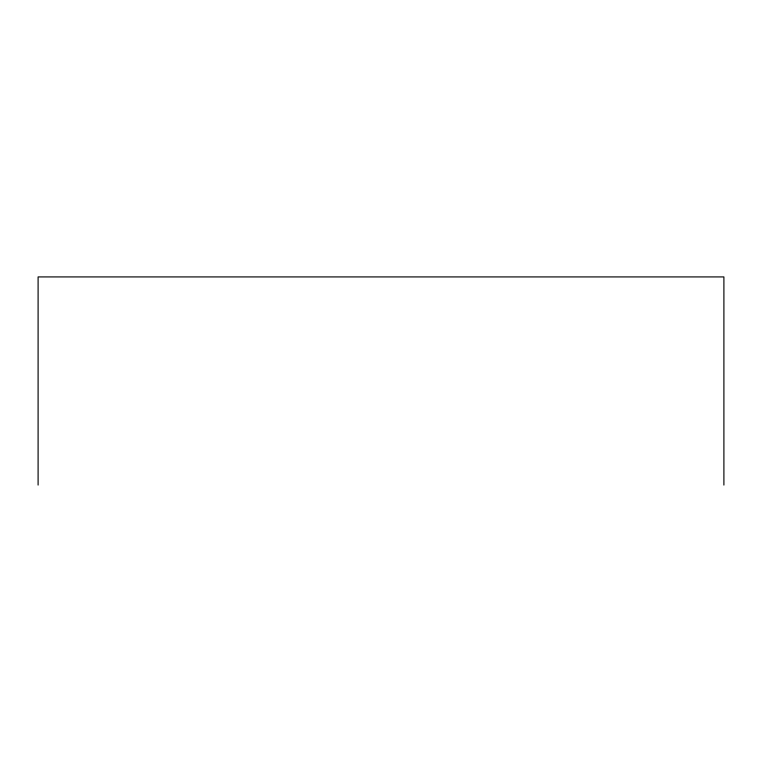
<?xml version="1.0" encoding="UTF-8"?>
<svg xmlns="http://www.w3.org/2000/svg" width="762" height="762" viewBox="0 0 762 762"><rect width="100%" height="100%" fill="white"/><g stroke="black" fill="none" stroke-linecap="round" stroke-linejoin="round"><path stroke-width="1.14" d="M723.9 485.08L723.9 276.92L38.1 276.92L38.1 485.08"/></g></svg>
